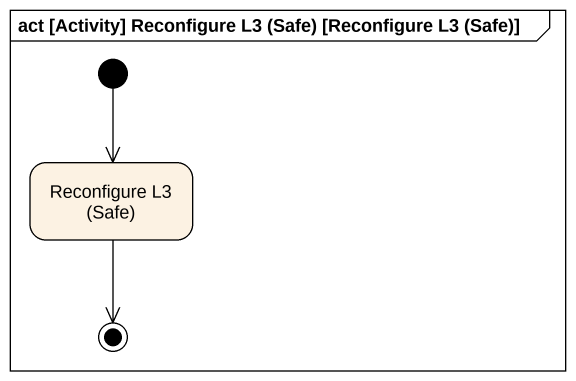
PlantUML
@startuml
mainframe act [Activity] Reconfigure L3 (Safe) [Reconfigure L3 (Safe)]
hide empty description
state "Reconfigure L3 (Safe)" as Reconfigure_L3_Safe
[*] --> Reconfigure_L3_Safe
Reconfigure_L3_Safe --> [*]
@enduml
